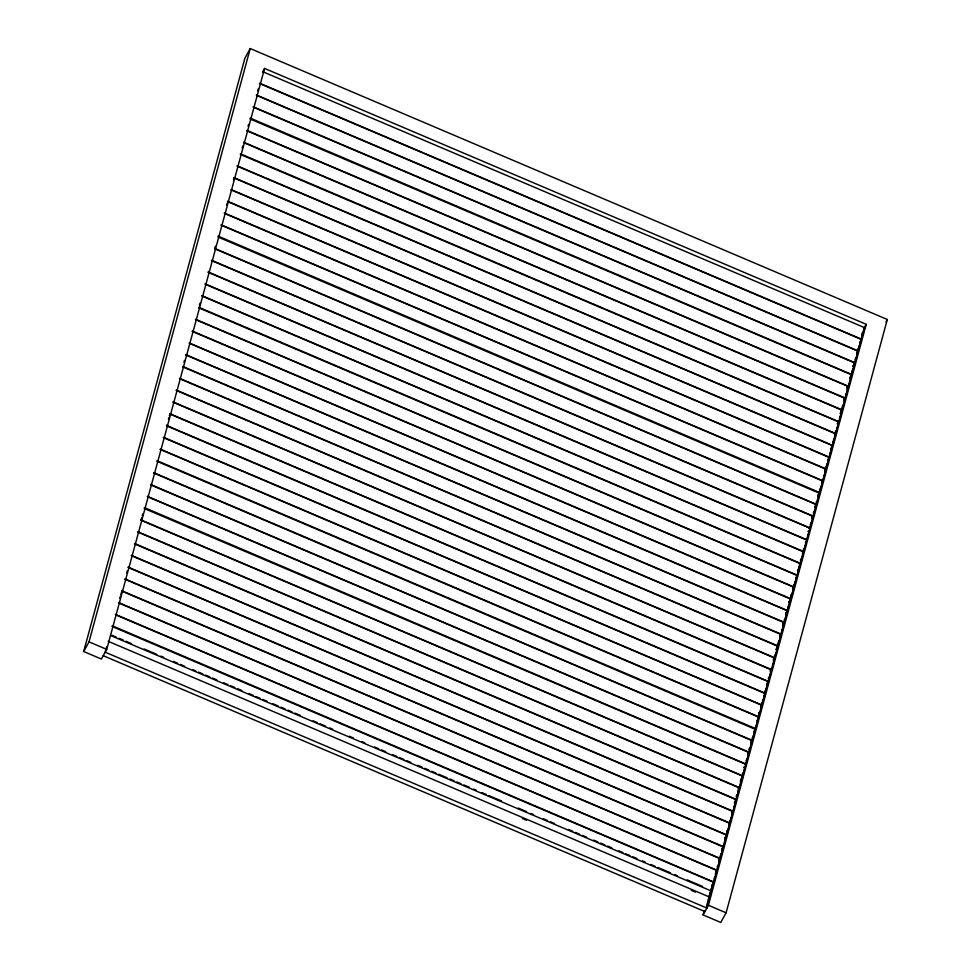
<?xml version="1.0" encoding="UTF-8"?>
<svg xmlns="http://www.w3.org/2000/svg" width="971" height="971" viewBox="0 0 971 971"><rect width="100%" height="100%" fill="white"/><g stroke="black" fill="none" stroke-linecap="round" stroke-linejoin="round"><path stroke-width="1.46" d="M108.121 641.285L709.801 897.168L706.864 908.067L105.184 652.196L106.652 646.795M845.025 397.612L844.285 399.736L845.158 398.11A66.696 7.962 -67 0 0 846.578 393.037L846.287 393.643M725.907 835.157L725.774 835.897M735.593 800.274L735.484 799.801M758.096 717.096L757.841 717.86M770.901 669.966L770.476 671.07M790.163 599.071L790.091 599.35M821.903 481.434L822.158 481.313M831.637 446.551L831.783 445.907M835.036 433.903L834.647 435.251L835.63 433.831M844.661 398.486L844.285 399.494L844.612 398.693M855.9 358.238L856.204 357.631A66.696 7.962 -67 0 1 854.783 362.693L854.019 364.319L853.97 363.409M716.064 871.752L716.331 870.817M729.209 823.457L728.723 824.646L729.16 823.602M738.846 787.918L738.47 788.974L738.785 788.197M748.447 752.634L748.143 753.447M780.332 635.41L780.538 634.391L780.198 635.689M809.353 528.794L809.328 528.552M812.581 516.572L812.217 517.519M724.876 838.107L724.936 837.39M713.2 883.828L713.224 883.719A79.756 9.516 -67 0 1 712.301 887.288L710.93 890.019L711.5 887.882M841.481 411.704L841.384 411.753A79.756 9.516 -67 0 1 840.243 416.377L840.012 416.717M851.13 376.178L851.094 376.287A79.756 9.516 -67 0 1 849.868 380.96L849.637 381.312M112.078 626.477L713.77 882.36L708.211 900.008M740.363 781.655L740.861 779.725M797.555 571.179L798.089 569.188M861.69 335.104L862.224 333.126M703.065 914.925L708.405 905.263L866.253 324.314L264.573 68.431L106.725 649.393L101.385 659.042L83.688 651.517L244.898 58.199L250.239 48.55L887.312 319.483L726.102 912.801L720.761 922.45L703.065 914.925L704.266 910.531M83.688 651.517L89.029 641.867L250.239 48.55M708.733 897.556L710.663 890.431M734.574 802.301L734.829 801.561L734.622 802.131M744.356 766.677L744.041 767.588M776.387 648.762L776.946 648.215M786.049 613.235L787.517 610.88M789.132 601.474L788.925 602.36L789.544 601.425M818.237 494.627L818.08 495.319L818.626 494.761M853.23 365.582L853.06 366.285L853.679 365.363M706.512 906.246L707.677 901.95M719.341 860.051L719.693 858.934M718.989 860.257L719.596 858.813M748.811 751.857L748.131 753.714M760.961 706.512L761.385 705.492M760.791 706.621L761.288 705.371M793.028 588.475L793.319 587.807M802.483 553.179L802.968 551.929M706.706 908.091L709.437 898.066L708.077 900.518M855.075 359.464L855.281 358.712M857.927 348.953L858.121 348.225M835.473 431.573L835.679 430.845M842.245 406.679L842.452 405.927M825.86 466.978L826.054 466.25M832.62 442.084L832.827 441.344M803.405 549.61L803.612 548.882M813.382 512.906L813.589 512.154M816.235 502.395L816.429 501.667M790.928 595.526L791.134 594.786M793.78 585.015L793.987 584.287M800.553 560.121L800.759 559.369M774.542 655.838L774.749 655.109M784.167 620.42L784.362 619.692M759.067 712.811L758.861 713.564L760.075 711.452A79.756 9.516 -67 0 0 761.3 706.779L760.718 707.895M761.713 703.053L761.919 702.324M764.93 691.243L765.124 690.515M768.486 678.159L768.692 677.406M742.475 773.863L742.681 773.147M749.248 748.969L749.454 748.228M752.1 738.458L752.294 737.729M726.793 831.601L727 830.848M729.646 821.078L729.852 820.349M736.625 795.431L736.419 796.184L737.62 794.072A79.756 9.516 -67 0 0 738.858 789.399L738.458 790.127M717.181 867.006L717.387 866.253M720.033 856.495L720.227 855.767M841.893 407.966L841.42 410.757M777.164 646.116L777.747 644.028M214.955 247.921L215.465 246.185M141.196 519.4L141.705 517.652M250.227 118.086L851.725 374.478L852.417 372.221A119.882 14.31 -67 0 0 854.893 363.033L253.213 107.162M218.159 236.123L819.645 492.515L820.349 490.258A119.882 14.31 -67 0 0 822.825 481.07L221.145 225.187M208.547 271.528L208.267 272.232M166.854 424.97L166.575 425.674M144.4 507.59L745.898 763.995L746.59 761.737A119.882 14.31 -67 0 0 749.066 752.549L147.386 496.667M773.402 659.163L773.62 658.872M722.169 848.096L722.036 848.727M860.792 339.595L860.743 338.867M835.291 433.564L834.672 435.154L834.987 434.098M831.929 445.823L832.171 444.791L831.674 445.458M828.724 457.62L828.906 456.613M819.099 493.037L819.051 492.309M812.848 516.184L812.217 517.774L813.176 516.463L211.52 260.604M809.486 528.442L809.717 527.411L809.231 528.09M796.657 575.657L796.73 574.759M787.032 611.062L786.983 610.346M780.623 634.67L780.854 633.638L780.368 634.318M771.156 669.626L770.513 671.313L771.411 669.577A66.696 7.962 -67 0 0 772.151 666.98M764.59 693.695L764.65 692.796M754.965 729.1L754.916 728.384M735.727 799.922L735.994 798.927L735.472 799.558M729.464 823.068L728.82 824.755L729.719 823.02A66.696 7.962 -67 0 0 730.471 820.422M722.897 847.137L722.97 846.239M716.489 870.732L716.719 869.713L716.234 870.38M847.647 386.834L847.173 387.939L847.549 387.016M812.533 516.718L812.229 517.494M802.92 552.135L802.714 553.167M780.466 634.755L780.162 635.532M770.853 670.16L770.598 670.827M761.228 705.577L760.791 706.597M748.398 752.792L748.095 753.557M719.535 859.019L719.098 860.063M863.717 328.234L863.705 327.773M112.284 625.785L713.819 882.02L714.522 879.762A119.882 14.31 -67 0 0 716.999 870.574L116.714 615.298M837.706 422.931L837.463 423.574L837.755 422.81M783.099 623.831L783.536 622.848M712.229 884.581L712.896 883.998M851.045 375.352L851.118 374.284M847.962 386.81L847.477 388.036L848.448 386.628L246.792 130.769M825.52 469.43L825.168 470.547M803.066 552.05L802.653 553.069M783.828 622.872L783.476 623.989M777.286 646.832L777.37 645.751M745.218 764.857L745.291 763.789M738.931 788.112L738.446 789.314L739.332 787.615A66.696 7.962 -67 0 0 740.752 782.541L740.46 783.16M713.139 882.894L713.224 881.826M824.816 470.304L825.192 469.454L824.877 470.146M783.136 623.746L783.512 622.897M731.928 812.314L731.636 813.079L732 812.169M718.989 859.808L719.45 858.813L719.05 859.651M751.056 742.22L751.481 741.346M731.746 813.164L732.231 812.169M240.492 153.831L842.1 409.896L842.792 407.638A119.882 14.31 -67 0 0 845.268 398.45L243.587 142.567M198.8 307.273L800.407 563.338L801.111 561.08A119.882 14.31 -67 0 0 803.575 551.892L201.895 296.009M157.12 460.715L758.715 716.78L759.419 714.522A119.882 14.31 -67 0 0 761.895 705.334L160.215 449.452M861.253 339.255L862.042 336.816A119.882 14.31 -67 0 0 864.506 327.628L262.801 71.733M856.895 353.432L858.825 348.613A119.882 14.31 -67 0 0 861.301 339.437L259.621 83.555M854.007 364.647L855.621 360.423A119.882 14.31 -67 0 0 858.097 351.235L256.417 95.352M847.489 388.534L849.212 384.031A119.882 14.31 -67 0 0 851.688 374.842L250.008 118.96M844.224 400.392L846.008 395.828A119.882 14.31 -67 0 0 848.472 386.64M837.56 424.363L839.587 419.436A119.882 14.31 -67 0 0 842.063 410.248L240.323 154.389M834.562 435.943L836.383 431.245A119.882 14.31 -67 0 0 838.859 422.057L237.179 166.175M831.552 447.267L833.179 443.043A119.882 14.31 -67 0 0 835.655 433.855L233.962 177.984A119.882 14.31 -67 0 1 233.526 179.72M829.185 457.28L829.974 454.853A119.882 14.31 -67 0 0 832.438 445.665L230.758 189.782M824.816 471.59L826.758 466.65A119.882 14.31 -67 0 0 829.234 457.462L227.554 201.592M821.927 482.684L823.554 478.46A119.882 14.31 -67 0 0 826.03 469.272L224.35 213.389M214.725 248.794L816.405 504.677L815.191 506.996L817.145 502.056A119.882 14.31 -67 0 0 819.609 492.88L819.597 492.855M812.314 518.089L813.929 513.865A119.882 14.31 -67 0 0 816.405 504.677M809.948 528.103L810.724 525.663A119.882 14.31 -67 0 0 813.2 516.475M806.743 539.912L807.52 537.473A119.882 14.31 -67 0 0 809.996 528.285L208.316 272.402M802.495 553.98L804.316 549.27A119.882 14.31 -67 0 0 806.792 540.082L205.112 284.212M792.761 589.494L794.691 584.688A119.882 14.31 -67 0 0 797.167 575.5L195.487 319.617M789.86 600.709L791.486 596.485A119.882 14.31 -67 0 0 793.962 587.297L192.282 331.427M787.505 610.723L788.282 608.295A119.882 14.31 -67 0 0 790.758 599.107L189.066 343.224M783.136 624.899L785.078 620.093A119.882 14.31 -67 0 0 787.542 610.905L185.862 355.034M780.247 636.126L781.861 631.903A119.882 14.31 -67 0 0 784.337 622.714L182.657 366.832M777.88 646.14L778.657 643.7A119.882 14.31 -67 0 0 781.133 634.512L179.453 378.629M173.032 402.237L774.724 658.12L773.511 660.438L775.453 655.498A119.882 14.31 -67 0 0 777.929 646.322L176.249 390.439M770.464 671.859L772.248 667.308A119.882 14.31 -67 0 0 774.724 658.12M767.418 683.341L769.044 679.105A119.882 14.31 -67 0 0 771.508 669.917L771.484 669.905M765.051 693.355L765.828 690.915A119.882 14.31 -67 0 0 768.304 681.727L166.563 425.856M760.851 707.276L762.623 702.713A119.882 14.31 -67 0 0 765.099 693.525L163.419 437.654M755.426 728.76L756.215 726.32A119.882 14.31 -67 0 0 758.679 717.132L156.938 461.274M751.068 742.936L752.998 738.13A119.882 14.31 -67 0 0 755.474 728.942L755.45 728.918M748.18 754.151L749.794 749.928A119.882 14.31 -67 0 0 752.27 740.739L150.59 484.869M741.359 778.463L743.385 773.535A119.882 14.31 -67 0 0 745.862 764.347L144.181 508.476M739.417 787.93L738.458 789.848L740.181 785.345A119.882 14.31 -67 0 0 742.645 776.157L140.965 520.274M735.35 801.366L736.965 797.142A119.882 14.31 -67 0 0 739.441 787.954L137.761 532.072M731.733 813.868L733.76 808.94A119.882 14.31 -67 0 0 736.236 799.764L134.496 543.894M728.784 825.301L730.556 820.75A119.882 14.31 -67 0 0 733.032 811.562L131.352 555.679M725.725 836.784L727.352 832.548A119.882 14.31 -67 0 0 729.828 823.359L128.136 567.489M723.359 846.797L724.148 844.357A119.882 14.31 -67 0 0 726.611 835.169L124.907 579.274M719.001 860.961L720.931 856.155A119.882 14.31 -67 0 0 723.407 846.967L723.383 846.955M716.1 872.189L717.727 867.965A119.882 14.31 -67 0 0 720.203 858.777L118.523 602.894M760.742 706.208L761.143 705.371M854.079 363.931L854.614 362.171L854.128 362.838M799.57 564.588L800.128 562.864L799.606 563.496M789.945 599.993L790.479 598.233L789.993 598.901M767.503 682.613L768.025 680.853L767.539 681.533M757.878 718.03L758.436 716.307L757.926 716.938M751.627 741.249L751.408 742.026M732.389 812.072L732.037 812.958L732.923 811.222A66.696 7.962 -67 0 0 733.311 809.899M725.81 836.055L726.344 834.295L725.847 834.975M815.494 505.575L815.227 506.109M850.183 377.173L851.664 374.818M734.865 801.512L734.428 803.005M854.031 364.95L854.334 364.368A79.756 9.516 -67 0 1 853.072 369.162M851.009 376.347L850.05 378.168M838.046 422.943L838.75 421.717A66.696 7.962 -67 0 0 839.138 420.394M837.524 424.897L838.301 423.392A79.756 9.516 -67 0 1 837.038 428.175L836.808 428.527M831.71 447.279L831.856 447.109A79.756 9.516 -67 0 1 830.63 451.782M821.891 482.247L822.571 480.232L822.061 480.876M821.964 482.988L822.231 482.405A79.756 9.516 -67 0 1 821.005 487.187M799.643 565.304L799.788 565.146A79.756 9.516 -67 0 1 798.55 569.819L798.32 570.159M796.438 577.114L795.71 578.534M789.884 601.025L790.188 600.442A79.756 9.516 -67 0 1 788.938 605.224M773.911 659.006L774.615 657.78A66.696 7.962 -67 0 0 776.035 652.706L775.732 653.325M770.525 672.09L770.925 671.374A79.756 9.516 -67 0 1 769.7 676.047L769.457 676.386M767.576 683.341L767.721 683.171A79.756 9.516 -67 0 1 766.483 687.844L766.253 688.196M757.817 719.05L758.12 718.467A79.756 9.516 -67 0 1 756.87 723.261M754.746 730.556L754.018 731.976M725.883 836.784L726.029 836.504A79.756 9.516 -67 0 1 724.803 841.287L724.56 841.639M716.137 872.492L716.416 872.031A79.756 9.516 -67 0 1 715.178 876.704M834.55 434.607L835.036 433.734L834.611 434.462M728.723 824.112L729.209 823.25L728.784 823.966M842.1 409.896L841.177 411.862M819.573 492.698L819.645 492.515A66.696 7.962 -67 0 0 820.932 487.466M800.407 563.338L799.485 565.304M797.118 575.317L797.895 572.878A119.882 14.31 -67 0 0 800.371 563.69L198.691 307.819M758.715 716.78L757.793 718.746M860.44 341.343L859.845 342.472M844.236 399.057L844.345 398.814M844.285 400.622L844.685 399.894A79.756 9.516 -67 0 1 843.447 404.567L843.216 404.919M834.672 436.028L835.06 435.299A79.756 9.516 -67 0 1 833.834 439.984L833.604 440.324M818.747 494.785L817.983 496.205M812.217 518.648L812.618 517.931A79.756 9.516 -67 0 1 812.339 519.048M802.604 554.065L802.993 553.336A79.756 9.516 -67 0 1 801.767 558.009L801.524 558.361M780.15 636.685L780.55 635.956A79.756 9.516 -67 0 1 779.312 640.629M777.067 648.227L776.29 649.648M770.476 670.524L770.901 669.808L770.537 670.403M738.409 788.561L738.725 787.942M735.375 801.67L734.598 803.09M712.92 884.302L711.998 885.953M853.91 364.926L854.868 363.02M844.285 400.343L845.207 398.462M841.202 411.534L841.954 409.908A66.696 7.962 -67 0 0 843.374 404.846M831.577 446.939L832.341 445.325A66.696 7.962 -67 0 0 833.434 441.465M821.952 482.356L822.765 481.082M802.592 553.786L803.551 551.868M799.509 564.976L800.262 563.35M789.884 600.381L790.697 599.119M780.15 636.406L781.109 634.488M770.525 671.811L771.447 669.941L169.828 414.047A119.882 14.31 -67 0 1 169.391 415.782M767.442 683.014L768.195 681.387A66.696 7.962 -67 0 0 769.299 677.527M757.817 718.419L758.582 716.792A66.696 7.962 -67 0 0 760.002 711.731L758.715 714.122M757.696 719.026L758.667 717.12M748.192 753.824L748.957 752.209A66.696 7.962 -67 0 0 750.377 747.136L749.09 749.539M735.375 801.039L736.127 799.424A66.696 7.962 -67 0 0 737.547 794.351M725.75 836.456L726.514 834.829A66.696 7.962 -67 0 0 727.934 829.756L726.636 832.159M716.125 871.861L716.889 870.234A66.696 7.962 -67 0 0 718.309 865.173L718.006 865.78M716.015 872.468L716.974 870.562M850.79 376.457L849.868 378.083M828.348 459.077L827.765 459.878M805.894 541.697L805.493 542.401M796.281 577.102L795.698 577.915M786.656 612.519L785.733 614.145M763.631 695.94L764.213 695.139M754.006 731.357L754.588 730.556M722.521 848.581L721.938 849.382M819.354 493.232L217.929 236.997M755.22 729.294L153.794 473.059M862.321 334.631L862.612 334.024A66.696 7.962 -67 0 1 861.204 339.097M859.117 346.441L859.408 345.822A66.696 7.962 -67 0 1 857.988 350.895M852.696 370.048L852.999 369.429A66.696 7.962 -67 0 1 851.579 374.503M849.491 381.846L849.795 381.239A66.696 7.962 -67 0 1 848.375 386.3M839.866 417.251L840.17 416.644A66.696 7.962 -67 0 1 839.502 419.108M836.662 429.061L836.966 428.454A66.696 7.962 -67 0 1 836.638 429.655M833.458 440.858L833.761 440.251M830.254 452.668L830.545 452.049A66.696 7.962 -67 0 1 829.125 457.123M827.049 464.466L827.341 463.859A66.696 7.962 -67 0 1 825.92 468.932M823.833 476.276L824.136 475.656A66.696 7.962 -67 0 1 823.105 479.407M817.424 499.883L817.716 499.264A66.696 7.962 -67 0 1 816.308 504.337M814.22 511.681L814.511 511.074A66.696 7.962 -67 0 1 813.091 516.135M811.003 523.49L811.307 522.871A66.696 7.962 -67 0 1 809.887 527.945M807.799 535.288L808.103 534.681A66.696 7.962 -67 0 1 806.683 539.742M804.595 547.086L804.898 546.479A66.696 7.962 -67 0 1 803.478 551.552M798.186 570.693L798.478 570.086A66.696 7.962 -67 0 1 797.81 572.55M794.97 582.503L795.273 581.896A66.696 7.962 -67 0 1 793.853 586.957M788.561 606.11L788.865 605.491A66.696 7.962 -67 0 1 787.445 610.565M785.357 617.908L785.648 617.301A66.696 7.962 -67 0 1 784.228 622.375M782.153 629.718L782.444 629.099A66.696 7.962 -67 0 1 781.024 634.172L780.138 635.908M772.528 665.123L772.831 664.516A66.696 7.962 -67 0 1 772.503 665.73M766.107 688.73L766.41 688.123A66.696 7.962 -67 0 1 764.99 693.185M762.903 700.528L763.206 699.921A66.696 7.962 -67 0 1 761.786 704.995M753.29 735.945L753.581 735.338A66.696 7.962 -67 0 1 752.161 740.4M746.869 759.553L747.172 758.934A66.696 7.962 -67 0 1 745.752 764.007M743.665 771.35L743.968 770.743A66.696 7.962 -67 0 1 742.548 775.817M734.04 806.767L734.343 806.148A66.696 7.962 -67 0 1 733.675 808.612M730.835 818.565L731.139 817.958A66.696 7.962 -67 0 1 730.811 819.172M724.427 842.173L724.718 841.566A66.696 7.962 -67 0 1 724.05 844.03M721.222 853.97L721.514 853.363A66.696 7.962 -67 0 1 720.094 858.437M856.992 352.522L857.259 351.963L856.883 352.716M847.38 387.927L847.817 386.907L847.295 388.072M837.755 423.344L838.022 422.786L837.451 423.866M824.925 470.547L825.362 469.527L824.816 470.753M783.233 623.989L783.682 622.969L783.124 624.195M773.62 659.406L773.875 658.848L773.511 659.6M856.92 353.796L857.514 352.679A79.756 9.516 -67 0 1 856.276 357.352L856.046 357.704M824.852 471.833L825.447 470.717A79.756 9.516 -67 0 1 824.209 475.389L823.978 475.729M815.227 507.238L815.822 506.122A79.756 9.516 -67 0 1 815.239 508.403M792.785 589.87L793.38 588.742A79.756 9.516 -67 0 1 792.142 593.427L791.911 593.767M786.255 612.507L785.988 613.102L786.68 612.191M783.16 625.275L783.755 624.159A79.756 9.516 -67 0 1 782.517 628.832L782.286 629.172M767.321 683.9L766.665 685.053M751.093 743.313L751.688 742.184A79.756 9.516 -67 0 1 751.105 744.466M744.878 766.52L744.223 767.685M728.638 825.933L729.257 824.695A79.756 9.516 -67 0 1 728.007 829.489L727.777 829.829M725.628 837.342L724.827 838.738M719.026 861.338L719.62 860.221A79.756 9.516 -67 0 1 718.382 864.894L718.152 865.246M824.949 471.36L825.969 469.284M792.87 589.385L793.902 587.309M760.803 707.422L761.871 705.31M728.736 825.459L729.767 823.384M712.799 884.278L711.974 885.625M262.571 72.06L264.573 68.431M863.583 329.145L866.253 324.314M856.883 353.553L858.073 351.211M853.715 365.606L853.108 366.613M851.858 371.274L852.841 369.502M847.149 389.48L847.889 388.097A79.756 9.516 -67 0 1 846.663 392.77L846.421 393.109M885.977 321.899L887.312 319.483M831.261 448.226L830.654 449.233M828.02 459.781L829.21 457.438M819.791 489.299L820.774 487.539M810.178 524.716L811.149 522.944M808.819 530.846L808.358 531.61M805.457 542.923L806.233 541.417A79.756 9.516 -67 0 1 804.971 546.212L804.741 546.552M800.395 560.68L801.391 558.895M790.782 596.097L792.069 593.694A66.696 7.962 -67 0 1 790.649 598.767M789.569 601.668L788.962 602.675M787.724 607.336L788.707 605.576M783.124 625.033L784.313 622.69M778.111 642.741L779.082 640.981M777.249 647.827L777.346 647.766A79.756 9.516 -67 0 1 776.436 651.225M773.389 660.96L774.13 659.455A79.756 9.516 -67 0 1 773.547 661.846M768.328 678.717L769.323 676.933M751.056 743.058L752.209 740.752M746.031 760.779L747.245 758.667A79.756 9.516 -67 0 0 747.901 756.275M741.322 778.997L742.087 777.492A79.756 9.516 -67 0 1 740.837 782.274L740.594 782.614M736.261 796.742L737.256 794.958M735.557 801.269L735.654 801.209A79.756 9.516 -67 0 1 734.416 805.881L734.185 806.221M731.818 813.88L733.008 811.538M731.697 814.402L732.45 813.006A79.756 9.516 -67 0 1 731.212 817.679L730.981 818.031M722.193 849.297L723.346 846.979L121.727 591.096M718.989 861.095L720.142 858.789M713.964 878.804L714.947 877.044M844.503 398.256L844.94 397.6M841.02 412.19L840.255 413.5M818.565 494.809L817.8 496.12M776.885 648.252L776.108 649.563M840.425 413.585L841.202 412.165L840.534 412.699M827.778 460.509L828.651 458.907A79.756 9.516 -67 0 1 827.413 463.592L827.183 463.932M798.587 567.27L799.048 566.53M786.085 613.951L786.959 612.349A79.756 9.516 -67 0 1 785.733 617.034L785.49 617.374M763.643 696.571L764.517 694.981A79.756 9.516 -67 0 1 763.279 699.654L763.048 699.994M756.895 720.713L757.356 719.972M737.657 791.523L738.118 790.795M721.951 850.013L722.825 848.423A79.756 9.516 -67 0 1 721.587 853.096L721.356 853.436M715.202 874.155L715.663 873.415M830.63 448.905L831.225 447.983M808.188 531.525L808.782 530.603M766.495 684.968L767.09 684.045M724.803 838.41L725.082 837.621M862.454 334.097L862.697 333.745A79.756 9.516 -67 0 0 863.923 329.072L864.493 327.603M859.25 345.894L859.493 345.555A79.756 9.516 -67 0 0 860.719 340.882M814.353 511.147L814.596 510.795A79.756 9.516 -67 0 0 814.924 509.581M807.945 534.754L808.175 534.402A79.756 9.516 -67 0 0 809.122 530.858M795.115 581.969L795.346 581.617A79.756 9.516 -67 0 0 796.584 576.944M772.673 664.589L772.904 664.237A79.756 9.516 -67 0 0 773.232 663.023M750.219 747.209L750.449 746.869A79.756 9.516 -67 0 0 750.789 745.655M743.81 770.816L744.041 770.476A79.756 9.516 -67 0 0 744.988 766.92M749.005 752.561L748.483 753.994A79.756 9.516 -67 0 1 748.192 755.11M819.026 494.215L819.026 494.324A79.756 9.516 -67 0 1 818.128 497.783M259.658 83.19L861.338 339.073M256.453 95L858.133 350.883M253.249 106.798L854.929 362.681M246.828 130.405L848.508 386.288M243.624 142.215L845.304 398.086M237.215 165.823L838.895 421.693M233.999 177.62L835.679 433.503M232.19 190.025L832.475 445.301M227.59 201.228L829.27 457.11M224.386 213.037L826.066 468.908M221.182 224.835L822.862 480.718M214.761 248.442L816.441 504.325M211.557 260.24L813.237 516.123M208.352 272.05L810.032 527.921M205.148 283.848L806.828 539.73M201.932 295.657L803.612 551.528M195.523 319.265L797.203 575.135A66.696 7.962 -67 0 0 797.446 573.837M192.319 331.062L793.999 586.945M190.498 343.467L790.795 598.743M185.898 354.67L787.578 610.553M182.694 366.48L784.374 622.35M179.489 378.277L781.17 634.16M176.285 390.075L777.965 645.958M173.069 401.885L774.749 657.768M169.864 413.682L771.544 669.565M166.66 425.492L768.34 681.363M163.456 437.29L765.136 693.173M160.251 449.1L761.932 704.97M153.831 472.707L755.511 728.578M150.626 484.505L752.307 740.388M147.422 496.315L749.102 752.185M141.001 519.922L742.681 775.793M137.797 531.72L739.477 787.602M134.593 543.517L736.273 799.4M131.388 555.327L733.069 811.21M128.172 567.125L729.852 823.007M124.968 578.934L726.648 834.805M121.763 590.732L723.444 846.615M118.559 602.542L720.239 858.413M115.355 614.34L717.035 870.222M112.041 635.325L116.229 637.11M119.02 638.299L123.208 640.071M125.999 641.261L131.583 643.639M144.145 648.98L156.707 654.32M160.895 656.105L163.686 657.294M173.457 661.445L177.644 663.229M180.436 664.419L184.624 666.203M193.011 669.759L195.802 670.949M198.594 672.138L202.781 673.91M205.573 675.1L209.76 676.884M212.552 678.074L216.739 679.858M223.718 682.819L227.906 684.604M230.697 685.793L234.885 687.565M237.677 688.755L241.864 690.539M248.843 693.512L253.03 695.285M255.822 696.474L260.01 698.258M262.801 699.448L266.989 701.22M272.572 703.599L278.167 705.978M280.959 707.167L285.146 708.939M287.938 710.129L292.125 711.913M294.917 713.102L300.5 715.469M313.063 720.822L317.25 722.594M320.042 723.783L325.625 726.162M329.812 727.947L332.604 729.124M349.354 736.249L353.541 738.033M361.928 741.601L364.72 742.779M374.49 746.942L378.678 748.726M381.469 749.903L385.657 751.688M392.636 754.661L396.823 756.433M399.615 757.623L403.802 759.407M406.594 760.596L410.782 762.381M417.761 765.342L421.948 767.126M424.74 768.316L428.927 770.088M431.719 771.277L435.906 773.062M438.698 774.251L447.085 777.807M449.876 778.997L454.064 780.781M456.856 781.971L461.043 783.743M463.835 784.932L469.418 787.311M473.605 789.095L476.397 790.273M481.98 792.652L486.168 794.436M488.959 795.625L501.522 800.966M518.271 808.09L526.646 811.647M530.846 813.431L533.637 814.62M543.408 818.771L547.595 820.556M550.387 821.745L554.575 823.529M568.533 829.465L572.72 831.237M575.512 832.426L579.699 834.21M582.491 835.4L586.678 837.184M593.657 840.146L597.845 841.93M600.636 843.119L604.824 844.891M607.615 846.081L611.803 847.865M618.794 850.839L622.981 852.611M625.773 853.8L629.961 855.585M632.752 856.774L636.94 858.546M642.523 860.925L645.314 862.114M650.898 864.493L655.085 866.266M657.877 867.455L670.439 872.795M674.627 874.58L677.418 875.769M687.189 879.92L702.555 886.45M110.439 635.459L710.723 890.747M522.362 818.504L526.549 820.289M691.279 890.346L695.467 892.131M89.029 641.867L106.725 649.393M708.405 905.263L726.102 912.801M103.229 655.704L704.922 911.587M756.785 723.529A66.696 7.962 -67 0 1 755.377 728.602M801.682 558.289A66.696 7.962 -67 0 1 800.65 562.027M199.977 303.268A119.882 14.31 -67 0 1 199.431 305.197M168.918 417.579A119.882 14.31 -67 0 1 168.42 419.411M184.454 360.399A119.882 14.31 -67 0 1 183.944 362.28M723.686 845.316A66.696 7.962 -67 0 1 723.298 846.627M127.225 571.021A119.882 14.31 -67 0 1 126.74 572.854M142.773 513.841A119.882 14.31 -67 0 1 142.252 515.722M754.892 730.386A79.756 9.516 -67 0 1 753.994 733.845M779.24 640.909A66.696 7.962 -67 0 1 777.82 645.982M715.105 876.971A66.696 7.962 -67 0 1 713.685 882.044M121.29 592.832A119.882 14.31 -67 0 1 120.817 594.628M120.319 596.461A119.882 14.31 -67 0 1 119.797 598.354M812.035 520.201A79.756 9.516 -67 0 1 811.38 522.604M248.6 124.337A119.882 14.31 -67 0 1 248.078 126.218M227.117 203.327A119.882 14.31 -67 0 1 226.644 205.124M258.213 88.919A119.882 14.31 -67 0 1 257.691 90.813M836.298 430.906A66.696 7.962 -67 0 1 835.546 433.515M242.677 146.099A119.882 14.31 -67 0 1 242.18 147.944"/></g></svg>
